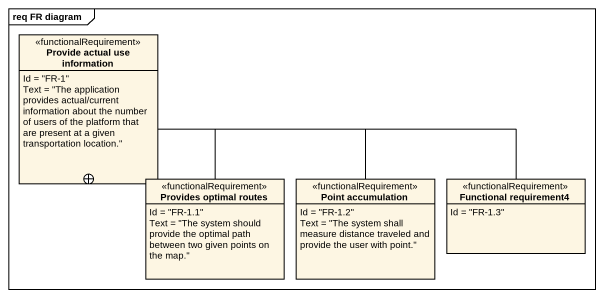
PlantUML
@startuml
mainframe req FR diagram
hide circle
hide empty members
class "Provide actual use information" as Provide_actual_use <<functionalRequirement>> {
  Id = "FR-1"
  Text = "The application provides actual/current information about the number of users of the platform that are present at a given transportation location."
}
class "Provides optimal routes" as Provides_optimal_routes <<functionalRequirement>> {
  Id = "FR-1.1"
  Text = "The system should provide the optimal path between two given points on the map."
}
class "Point accumulation" as Point_accumulation <<functionalRequirement>> {
  Id = "FR-1.2"
  Text = "The system shall measure distance traveled and provide the user with point."
}
class "Functional requirement4" as Functional_requirement4 <<functionalRequirement>> {
  Id = "FR-1.3"
}
Provides_optimal_routes -up-+ Provide_actual_use
Point_accumulation -left-+ Provide_actual_use
Functional_requirement4 -left-+ Provide_actual_use
@enduml
